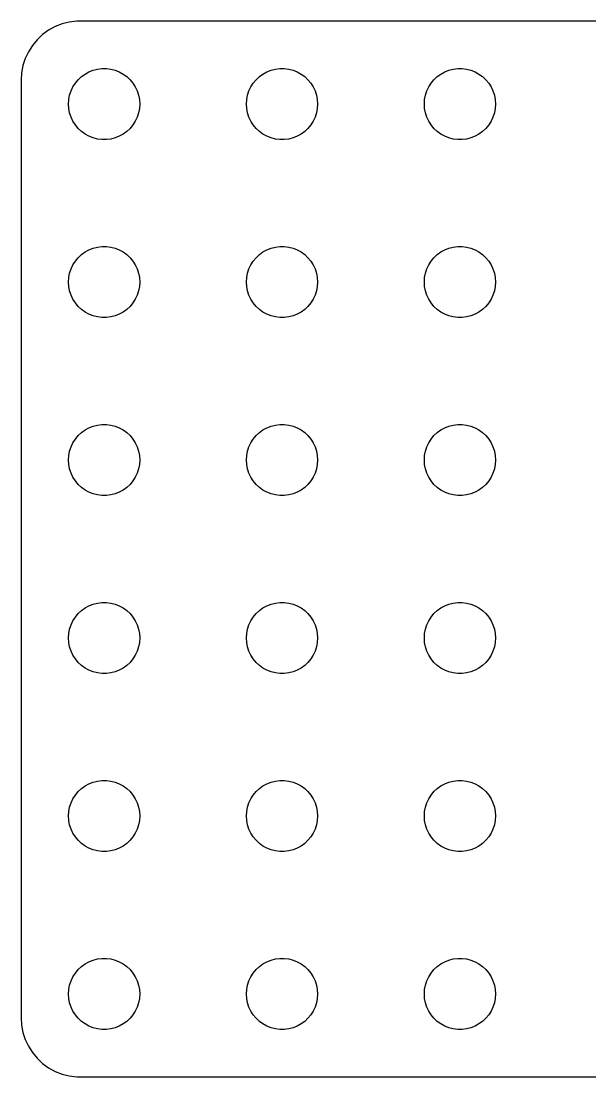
# Model space of a CAD drawing. Header units: metres. Extents: x -26 to 26, y -22.2 to 22.2.
# Drawn here: x -26 to -2.02, y -22.25 to 22.25 of the extents above; entities that cross this region are included whole.
import ezdxf

# ---------------------------------------------------------------- set-up
doc = ezdxf.new("R2010")
doc.units = ezdxf.units.M

msp = doc.modelspace()

# ---------------------------------------------------------------- linework, layer by layer
for p, q in [((-23.657, 22.2451), (-23.9684, 22.2057)), ((23.657, 22.2451), (-23.657, 22.2451)), ((-24.8396, 21.8608), (-25.0936, 21.6763)), ((-24.5644, 22.0121), (-24.8396, 21.8608)), ((-24.2725, 22.1276), (-24.5644, 22.0121)), ((-23.9684, 22.2057), (-24.2725, 22.1276)), ((-25.3224, 21.4614), (-25.5225, 21.2195)), ((-25.0936, 21.6763), (-25.3224, 21.4614)), ((-25.6908, 20.9544), (-25.8244, 20.6703)), ((-25.5225, 21.2195), (-25.6908, 20.9544)), ((-25.8244, 20.6703), (-25.9214, 20.3717)), ((-25.9803, 20.0633), (-26, 19.75)), ((-25.9214, 20.3717), (-25.9803, 20.0633)), ((-23.3037, 20.0165), (-23.1387, 20.1072)), ((-23.1387, 20.1072), (-22.9635, 20.1766)), ((-22.9635, 20.1766), (-22.7811, 20.2234)), ((-22.7811, 20.2234), (-22.5942, 20.247)), ((-22.5942, 20.247), (-22.4058, 20.247)), ((-22.4058, 20.247), (-22.2189, 20.2234)), ((-22.2189, 20.2234), (-22.0365, 20.1766)), ((-22.0365, 20.1766), (-21.8613, 20.1072)), ((-21.8613, 20.1072), (-21.6963, 20.0165)), ((-15.8037, 20.0165), (-15.6387, 20.1072)), ((-15.6387, 20.1072), (-15.4635, 20.1766)), ((-15.4635, 20.1766), (-15.2811, 20.2234)), ((-15.2811, 20.2234), (-15.0942, 20.247)), ((-15.0942, 20.247), (-14.9058, 20.247)), ((-14.9058, 20.247), (-14.7189, 20.2234)), ((-14.7189, 20.2234), (-14.5365, 20.1766)), ((-14.5365, 20.1766), (-14.3613, 20.1072)), ((-14.3613, 20.1072), (-14.1963, 20.0165)), ((-8.30373, 20.0165), (-8.13866, 20.1072)), ((-8.13866, 20.1072), (-7.96352, 20.1766)), ((-7.96352, 20.1766), (-7.78107, 20.2234)), ((-7.78107, 20.2234), (-7.59418, 20.247)), ((-7.59418, 20.247), (-7.40581, 20.247)), ((-7.40581, 20.247), (-7.21892, 20.2234)), ((-7.21892, 20.2234), (-7.03647, 20.1766)), ((-7.03647, 20.1766), (-6.86133, 20.1072)), ((-6.86133, 20.1072), (-6.69626, 20.0165)), ((-26, 19.75), (-26, -19.75)), ((-23.8145, 19.4726), (-23.7135, 19.6317)), ((-23.7135, 19.6317), (-23.5934, 19.7768)), ((-23.5934, 19.7768), (-23.4561, 19.9058)), ((-23.4561, 19.9058), (-23.3037, 20.0165)), ((-21.6963, 20.0165), (-21.5439, 19.9058)), ((-21.5439, 19.9058), (-21.4065, 19.7768)), ((-21.4065, 19.7768), (-21.2865, 19.6317)), ((-21.2865, 19.6317), (-21.1855, 19.4726)), ((-16.3145, 19.4726), (-16.2135, 19.6317)), ((-16.2135, 19.6317), (-16.0934, 19.7768)), ((-16.0934, 19.7768), (-15.9561, 19.9058)), ((-15.9561, 19.9058), (-15.8037, 20.0165)), ((-14.1963, 20.0165), (-14.0439, 19.9058)), ((-14.0439, 19.9058), (-13.9065, 19.7768)), ((-13.9065, 19.7768), (-13.7865, 19.6317)), ((-13.7865, 19.6317), (-13.6855, 19.4726)), ((-8.81445, 19.4726), (-8.71352, 19.6317)), ((-8.71352, 19.6317), (-8.59344, 19.7768)), ((-8.59344, 19.7768), (-8.45613, 19.9058)), ((-8.45613, 19.9058), (-8.30373, 20.0165)), ((-6.69626, 20.0165), (-6.54385, 19.9058)), ((-6.54385, 19.9058), (-6.40654, 19.7768)), ((-6.40654, 19.7768), (-6.28647, 19.6317)), ((-6.28647, 19.6317), (-6.18553, 19.4726)), ((-23.9529, 19.123), (-23.8947, 19.3022)), ((-23.8947, 19.3022), (-23.8145, 19.4726)), ((-21.1855, 19.4726), (-21.1053, 19.3022)), ((-21.1053, 19.3022), (-21.0471, 19.123)), ((-16.4529, 19.123), (-16.3947, 19.3022)), ((-16.3947, 19.3022), (-16.3145, 19.4726)), ((-13.6855, 19.4726), (-13.6053, 19.3022)), ((-13.6053, 19.3022), (-13.5471, 19.123)), ((-8.95287, 19.123), (-8.89465, 19.3022)), ((-8.89465, 19.3022), (-8.81445, 19.4726)), ((-6.18553, 19.4726), (-6.10533, 19.3022)), ((-6.10533, 19.3022), (-6.04712, 19.123)), ((-24, 18.75), (-23.9882, 18.938)), ((-23.9882, 18.562), (-24, 18.75)), ((-23.9882, 18.938), (-23.9529, 19.123)), ((-21.0471, 19.123), (-21.0118, 18.938)), ((-21.0118, 18.938), (-21, 18.75)), ((-21, 18.75), (-21.0118, 18.562)), ((-16.5, 18.75), (-16.4882, 18.938)), ((-16.4882, 18.562), (-16.5, 18.75)), ((-16.4882, 18.938), (-16.4529, 19.123)), ((-13.5471, 19.123), (-13.5118, 18.938)), ((-13.5118, 18.938), (-13.5, 18.75)), ((-13.5, 18.75), (-13.5118, 18.562)), ((-9, 18.75), (-8.98816, 18.938)), ((-8.98816, 18.562), (-9, 18.75)), ((-8.98816, 18.938), (-8.95287, 19.123)), ((-6.04712, 19.123), (-6.01183, 18.938)), ((-6.01183, 18.938), (-6, 18.75)), ((-6, 18.75), (-6.01183, 18.562)), ((-23.9529, 18.377), (-23.9882, 18.562)), ((-23.8947, 18.1978), (-23.9529, 18.377)), ((-21.0471, 18.377), (-21.1053, 18.1978)), ((-21.0118, 18.562), (-21.0471, 18.377)), ((-16.4529, 18.377), (-16.4882, 18.562)), ((-16.3947, 18.1978), (-16.4529, 18.377)), ((-13.5471, 18.377), (-13.6053, 18.1978)), ((-13.5118, 18.562), (-13.5471, 18.377)), ((-8.95287, 18.377), (-8.98816, 18.562)), ((-8.89465, 18.1978), (-8.95287, 18.377)), ((-6.04712, 18.377), (-6.10533, 18.1978)), ((-6.01183, 18.562), (-6.04712, 18.377)), ((-23.8145, 18.0274), (-23.8947, 18.1978)), ((-23.7135, 17.8683), (-23.8145, 18.0274)), ((-23.5934, 17.7232), (-23.7135, 17.8683)), ((-21.2865, 17.8683), (-21.4065, 17.7232)), ((-21.1855, 18.0274), (-21.2865, 17.8683)), ((-21.1053, 18.1978), (-21.1855, 18.0274)), ((-16.3145, 18.0274), (-16.3947, 18.1978)), ((-16.2135, 17.8683), (-16.3145, 18.0274)), ((-16.0934, 17.7232), (-16.2135, 17.8683)), ((-13.7865, 17.8683), (-13.9065, 17.7232)), ((-13.6855, 18.0274), (-13.7865, 17.8683)), ((-13.6053, 18.1978), (-13.6855, 18.0274)), ((-8.81445, 18.0274), (-8.89465, 18.1978)), ((-8.71352, 17.8683), (-8.81445, 18.0274)), ((-8.59344, 17.7232), (-8.71352, 17.8683)), ((-6.28647, 17.8683), (-6.40654, 17.7232)), ((-6.18553, 18.0274), (-6.28647, 17.8683)), ((-6.10533, 18.1978), (-6.18553, 18.0274)), ((-23.4561, 17.5942), (-23.5934, 17.7232)), ((-23.3037, 17.4835), (-23.4561, 17.5942)), ((-23.1387, 17.3927), (-23.3037, 17.4835)), ((-22.9635, 17.3234), (-23.1387, 17.3927)), ((-21.8613, 17.3927), (-22.0365, 17.3234)), ((-21.6963, 17.4835), (-21.8613, 17.3927)), ((-21.5439, 17.5942), (-21.6963, 17.4835)), ((-21.4065, 17.7232), (-21.5439, 17.5942)), ((-15.9561, 17.5942), (-16.0934, 17.7232)), ((-15.8037, 17.4835), (-15.9561, 17.5942)), ((-15.6387, 17.3927), (-15.8037, 17.4835)), ((-15.4635, 17.3234), (-15.6387, 17.3927)), ((-14.3613, 17.3927), (-14.5365, 17.3234)), ((-14.1963, 17.4835), (-14.3613, 17.3927)), ((-14.0439, 17.5942), (-14.1963, 17.4835)), ((-13.9065, 17.7232), (-14.0439, 17.5942)), ((-8.45613, 17.5942), (-8.59344, 17.7232)), ((-8.30373, 17.4835), (-8.45613, 17.5942)), ((-8.13866, 17.3927), (-8.30373, 17.4835)), ((-7.96352, 17.3234), (-8.13866, 17.3927)), ((-6.86133, 17.3927), (-7.03647, 17.3234)), ((-6.69626, 17.4835), (-6.86133, 17.3927)), ((-6.54385, 17.5942), (-6.69626, 17.4835)), ((-6.40654, 17.7232), (-6.54385, 17.5942)), ((-22.7811, 17.2766), (-22.9635, 17.3234)), ((-22.5942, 17.253), (-22.7811, 17.2766)), ((-22.4058, 17.253), (-22.5942, 17.253)), ((-22.2189, 17.2766), (-22.4058, 17.253)), ((-22.0365, 17.3234), (-22.2189, 17.2766)), ((-15.2811, 17.2766), (-15.4635, 17.3234)), ((-15.0942, 17.253), (-15.2811, 17.2766)), ((-14.9058, 17.253), (-15.0942, 17.253)), ((-14.7189, 17.2766), (-14.9058, 17.253)), ((-14.5365, 17.3234), (-14.7189, 17.2766)), ((-7.78107, 17.2766), (-7.96352, 17.3234)), ((-7.59418, 17.253), (-7.78107, 17.2766)), ((-7.40581, 17.253), (-7.59418, 17.253)), ((-7.21892, 17.2766), (-7.40581, 17.253)), ((-7.03647, 17.3234), (-7.21892, 17.2766)), ((-23.4561, 12.4058), (-23.3037, 12.5165)), ((-23.3037, 12.5165), (-23.1387, 12.6072)), ((-23.1387, 12.6072), (-22.9635, 12.6766)), ((-22.9635, 12.6766), (-22.7811, 12.7234)), ((-22.7811, 12.7234), (-22.5942, 12.747)), ((-22.5942, 12.747), (-22.4058, 12.747)), ((-22.4058, 12.747), (-22.2189, 12.7234)), ((-22.2189, 12.7234), (-22.0365, 12.6766)), ((-22.0365, 12.6766), (-21.8613, 12.6072)), ((-21.8613, 12.6072), (-21.6963, 12.5165)), ((-21.6963, 12.5165), (-21.5439, 12.4058)), ((-15.9561, 12.4058), (-15.8037, 12.5165)), ((-15.8037, 12.5165), (-15.6387, 12.6072)), ((-15.6387, 12.6072), (-15.4635, 12.6766)), ((-15.4635, 12.6766), (-15.2811, 12.7234)), ((-15.2811, 12.7234), (-15.0942, 12.747)), ((-15.0942, 12.747), (-14.9058, 12.747)), ((-14.9058, 12.747), (-14.7189, 12.7234)), ((-14.7189, 12.7234), (-14.5365, 12.6766)), ((-14.5365, 12.6766), (-14.3613, 12.6072)), ((-14.3613, 12.6072), (-14.1963, 12.5165)), ((-14.1963, 12.5165), (-14.0439, 12.4058)), ((-8.45613, 12.4058), (-8.30373, 12.5165)), ((-8.30373, 12.5165), (-8.13866, 12.6072)), ((-8.13866, 12.6072), (-7.96352, 12.6766)), ((-7.96352, 12.6766), (-7.78107, 12.7234)), ((-7.78107, 12.7234), (-7.59418, 12.747)), ((-7.59418, 12.747), (-7.40581, 12.747)), ((-7.40581, 12.747), (-7.21892, 12.7234)), ((-7.21892, 12.7234), (-7.03647, 12.6766)), ((-7.03647, 12.6766), (-6.86133, 12.6072)), ((-6.86133, 12.6072), (-6.69626, 12.5165)), ((-6.69626, 12.5165), (-6.54385, 12.4058)), ((-23.8145, 11.9726), (-23.7135, 12.1317)), ((-23.7135, 12.1317), (-23.5934, 12.2768)), ((-23.5934, 12.2768), (-23.4561, 12.4058)), ((-21.5439, 12.4058), (-21.4065, 12.2768)), ((-21.4065, 12.2768), (-21.2865, 12.1317)), ((-21.2865, 12.1317), (-21.1855, 11.9726)), ((-16.3145, 11.9726), (-16.2135, 12.1317)), ((-16.2135, 12.1317), (-16.0934, 12.2768)), ((-16.0934, 12.2768), (-15.9561, 12.4058)), ((-14.0439, 12.4058), (-13.9065, 12.2768)), ((-13.9065, 12.2768), (-13.7865, 12.1317)), ((-13.7865, 12.1317), (-13.6855, 11.9726)), ((-8.81445, 11.9726), (-8.71352, 12.1317)), ((-8.71352, 12.1317), (-8.59344, 12.2768)), ((-8.59344, 12.2768), (-8.45613, 12.4058)), ((-6.54385, 12.4058), (-6.40654, 12.2768)), ((-6.40654, 12.2768), (-6.28647, 12.1317)), ((-6.28647, 12.1317), (-6.18553, 11.9726)), ((-23.9882, 11.438), (-23.9529, 11.623)), ((-23.9529, 11.623), (-23.8947, 11.8022)), ((-23.8947, 11.8022), (-23.8145, 11.9726)), ((-21.1855, 11.9726), (-21.1053, 11.8022)), ((-21.1053, 11.8022), (-21.0471, 11.623)), ((-21.0471, 11.623), (-21.0118, 11.438)), ((-16.4882, 11.438), (-16.4529, 11.623)), ((-16.4529, 11.623), (-16.3947, 11.8022)), ((-16.3947, 11.8022), (-16.3145, 11.9726)), ((-13.6855, 11.9726), (-13.6053, 11.8022)), ((-13.6053, 11.8022), (-13.5471, 11.623)), ((-13.5471, 11.623), (-13.5118, 11.438)), ((-8.98816, 11.438), (-8.95287, 11.623)), ((-8.95287, 11.623), (-8.89465, 11.8022)), ((-8.89465, 11.8022), (-8.81445, 11.9726)), ((-6.18553, 11.9726), (-6.10533, 11.8022)), ((-6.10533, 11.8022), (-6.04712, 11.623)), ((-6.04712, 11.623), (-6.01183, 11.438)), ((-24, 11.25), (-23.9882, 11.438)), ((-23.9882, 11.062), (-24, 11.25)), ((-21.0118, 11.438), (-21, 11.25)), ((-21, 11.25), (-21.0118, 11.062)), ((-16.5, 11.25), (-16.4882, 11.438)), ((-16.4882, 11.062), (-16.5, 11.25)), ((-13.5118, 11.438), (-13.5, 11.25)), ((-13.5, 11.25), (-13.5118, 11.062)), ((-9, 11.25), (-8.98816, 11.438)), ((-8.98816, 11.062), (-9, 11.25)), ((-6.01183, 11.438), (-6, 11.25)), ((-6, 11.25), (-6.01183, 11.062)), ((-23.9529, 10.877), (-23.9882, 11.062)), ((-23.8947, 10.6978), (-23.9529, 10.877)), ((-23.8145, 10.5274), (-23.8947, 10.6978)), ((-21.1053, 10.6978), (-21.1855, 10.5274)), ((-21.0471, 10.877), (-21.1053, 10.6978)), ((-21.0118, 11.062), (-21.0471, 10.877)), ((-16.4529, 10.877), (-16.4882, 11.062)), ((-16.3947, 10.6978), (-16.4529, 10.877)), ((-16.3145, 10.5274), (-16.3947, 10.6978)), ((-13.6053, 10.6978), (-13.6855, 10.5274)), ((-13.5471, 10.877), (-13.6053, 10.6978)), ((-13.5118, 11.062), (-13.5471, 10.877)), ((-8.95287, 10.877), (-8.98816, 11.062)), ((-8.89465, 10.6978), (-8.95287, 10.877)), ((-8.81445, 10.5274), (-8.89465, 10.6978)), ((-6.10533, 10.6978), (-6.18553, 10.5274)), ((-6.04712, 10.877), (-6.10533, 10.6978)), ((-6.01183, 11.062), (-6.04712, 10.877)), ((-23.7135, 10.3683), (-23.8145, 10.5274)), ((-23.5934, 10.2232), (-23.7135, 10.3683)), ((-21.2865, 10.3683), (-21.4065, 10.2232)), ((-21.1855, 10.5274), (-21.2865, 10.3683)), ((-16.2135, 10.3683), (-16.3145, 10.5274)), ((-16.0934, 10.2232), (-16.2135, 10.3683)), ((-13.7865, 10.3683), (-13.9065, 10.2232)), ((-13.6855, 10.5274), (-13.7865, 10.3683)), ((-8.71352, 10.3683), (-8.81445, 10.5274)), ((-8.59344, 10.2232), (-8.71352, 10.3683)), ((-6.28647, 10.3683), (-6.40654, 10.2232)), ((-6.18553, 10.5274), (-6.28647, 10.3683)), ((-23.4561, 10.0942), (-23.5934, 10.2232)), ((-23.3037, 9.98351), (-23.4561, 10.0942)), ((-23.1387, 9.89275), (-23.3037, 9.98351)), ((-22.9635, 9.82341), (-23.1387, 9.89275)), ((-22.7811, 9.77657), (-22.9635, 9.82341)), ((-22.0365, 9.82341), (-22.2189, 9.77657)), ((-21.8613, 9.89275), (-22.0365, 9.82341)), ((-21.6963, 9.98351), (-21.8613, 9.89275)), ((-21.5439, 10.0942), (-21.6963, 9.98351)), ((-21.4065, 10.2232), (-21.5439, 10.0942)), ((-15.9561, 10.0942), (-16.0934, 10.2232)), ((-15.8037, 9.98351), (-15.9561, 10.0942)), ((-15.6387, 9.89275), (-15.8037, 9.98351)), ((-15.4635, 9.82341), (-15.6387, 9.89275)), ((-15.2811, 9.77657), (-15.4635, 9.82341)), ((-14.5365, 9.82341), (-14.7189, 9.77657)), ((-14.3613, 9.89275), (-14.5365, 9.82341)), ((-14.1963, 9.98351), (-14.3613, 9.89275)), ((-14.0439, 10.0942), (-14.1963, 9.98351)), ((-13.9065, 10.2232), (-14.0439, 10.0942)), ((-8.45613, 10.0942), (-8.59344, 10.2232)), ((-8.30373, 9.98351), (-8.45613, 10.0942)), ((-8.13866, 9.89275), (-8.30373, 9.98351)), ((-7.96352, 9.82341), (-8.13866, 9.89275)), ((-7.78107, 9.77657), (-7.96352, 9.82341)), ((-7.03647, 9.82341), (-7.21892, 9.77657)), ((-6.86133, 9.89275), (-7.03647, 9.82341)), ((-6.69626, 9.98351), (-6.86133, 9.89275)), ((-6.54385, 10.0942), (-6.69626, 9.98351)), ((-6.40654, 10.2232), (-6.54385, 10.0942)), ((-22.5942, 9.75294), (-22.7811, 9.77657)), ((-22.4058, 9.75294), (-22.5942, 9.75294)), ((-22.2189, 9.77657), (-22.4058, 9.75294)), ((-15.0942, 9.75294), (-15.2811, 9.77657)), ((-14.9058, 9.75294), (-15.0942, 9.75294)), ((-14.7189, 9.77657), (-14.9058, 9.75294)), ((-7.59418, 9.75294), (-7.78107, 9.77657)), ((-7.40581, 9.75294), (-7.59418, 9.75294)), ((-7.21892, 9.77657), (-7.40581, 9.75294)), ((-23.5934, 4.77681), (-23.4561, 4.90576)), ((-23.4561, 4.90576), (-23.3037, 5.01648)), ((-23.3037, 5.01648), (-23.1387, 5.10724)), ((-23.1387, 5.10724), (-22.9635, 5.17657)), ((-22.9635, 5.17657), (-22.7811, 5.22342)), ((-22.7811, 5.22342), (-22.5942, 5.24704)), ((-22.5942, 5.24704), (-22.4058, 5.24704)), ((-22.4058, 5.24704), (-22.2189, 5.22342)), ((-22.2189, 5.22342), (-22.0365, 5.17657)), ((-22.0365, 5.17657), (-21.8613, 5.10724)), ((-21.8613, 5.10724), (-21.6963, 5.01648)), ((-21.6963, 5.01648), (-21.5439, 4.90576)), ((-21.5439, 4.90576), (-21.4065, 4.77681)), ((-16.0934, 4.77681), (-15.9561, 4.90576)), ((-15.9561, 4.90576), (-15.8037, 5.01648)), ((-15.8037, 5.01648), (-15.6387, 5.10724)), ((-15.6387, 5.10724), (-15.4635, 5.17657)), ((-15.4635, 5.17657), (-15.2811, 5.22342)), ((-15.2811, 5.22342), (-15.0942, 5.24704)), ((-15.0942, 5.24704), (-14.9058, 5.24704)), ((-14.9058, 5.24704), (-14.7189, 5.22342)), ((-14.7189, 5.22342), (-14.5365, 5.17657)), ((-14.5365, 5.17657), (-14.3613, 5.10724)), ((-14.3613, 5.10724), (-14.1963, 5.01648)), ((-14.1963, 5.01648), (-14.0439, 4.90576)), ((-14.0439, 4.90576), (-13.9065, 4.77681)), ((-8.59344, 4.77681), (-8.45613, 4.90576)), ((-8.45613, 4.90576), (-8.30373, 5.01648)), ((-8.30373, 5.01648), (-8.13866, 5.10724)), ((-8.13866, 5.10724), (-7.96352, 5.17657)), ((-7.96352, 5.17657), (-7.78107, 5.22342)), ((-7.78107, 5.22342), (-7.59418, 5.24704)), ((-7.59418, 5.24704), (-7.40581, 5.24704)), ((-7.40581, 5.24704), (-7.21892, 5.22342)), ((-7.21892, 5.22342), (-7.03647, 5.17657)), ((-7.03647, 5.17657), (-6.86133, 5.10724)), ((-6.86133, 5.10724), (-6.69626, 5.01648)), ((-6.69626, 5.01648), (-6.54385, 4.90576)), ((-6.54385, 4.90576), (-6.40654, 4.77681)), ((-23.8947, 4.30219), (-23.8145, 4.47263)), ((-23.8145, 4.47263), (-23.7135, 4.63167)), ((-23.7135, 4.63167), (-23.5934, 4.77681)), ((-21.4065, 4.77681), (-21.2865, 4.63167)), ((-21.2865, 4.63167), (-21.1855, 4.47263)), ((-21.1855, 4.47263), (-21.1053, 4.30219)), ((-16.3947, 4.30219), (-16.3145, 4.47263)), ((-16.3145, 4.47263), (-16.2135, 4.63167)), ((-16.2135, 4.63167), (-16.0934, 4.77681)), ((-13.9065, 4.77681), (-13.7865, 4.63167)), ((-13.7865, 4.63167), (-13.6855, 4.47263)), ((-13.6855, 4.47263), (-13.6053, 4.30219)), ((-8.89465, 4.30219), (-8.81445, 4.47263)), ((-8.81445, 4.47263), (-8.71352, 4.63167)), ((-8.71352, 4.63167), (-8.59344, 4.77681)), ((-6.40654, 4.77681), (-6.28647, 4.63167)), ((-6.28647, 4.63167), (-6.18553, 4.47263)), ((-6.18553, 4.47263), (-6.10533, 4.30219)), ((-23.9882, 3.93799), (-23.9529, 4.12303)), ((-23.9529, 4.12303), (-23.8947, 4.30219)), ((-21.1053, 4.30219), (-21.0471, 4.12303)), ((-21.0471, 4.12303), (-21.0118, 3.93799)), ((-16.4882, 3.93799), (-16.4529, 4.12303)), ((-16.4529, 4.12303), (-16.3947, 4.30219)), ((-13.6053, 4.30219), (-13.5471, 4.12303)), ((-13.5471, 4.12303), (-13.5118, 3.93799)), ((-8.98816, 3.93799), (-8.95287, 4.12303)), ((-8.95287, 4.12303), (-8.89465, 4.30219)), ((-6.10533, 4.30219), (-6.04712, 4.12303)), ((-6.04712, 4.12303), (-6.01183, 3.93799)), ((-24, 3.75), (-23.9882, 3.93799)), ((-23.9882, 3.562), (-24, 3.75)), ((-23.9529, 3.37695), (-23.9882, 3.562)), ((-21.0118, 3.562), (-21.0471, 3.37695)), ((-21.0118, 3.93799), (-21, 3.75)), ((-21, 3.75), (-21.0118, 3.562)), ((-16.5, 3.75), (-16.4882, 3.93799)), ((-16.4882, 3.562), (-16.5, 3.75)), ((-16.4529, 3.37695), (-16.4882, 3.562)), ((-13.5118, 3.562), (-13.5471, 3.37695)), ((-13.5118, 3.93799), (-13.5, 3.75)), ((-13.5, 3.75), (-13.5118, 3.562)), ((-9, 3.75), (-8.98816, 3.93799)), ((-8.98816, 3.562), (-9, 3.75)), ((-8.95287, 3.37695), (-8.98816, 3.562)), ((-6.01183, 3.562), (-6.04712, 3.37695)), ((-6.01183, 3.93799), (-6, 3.75)), ((-6, 3.75), (-6.01183, 3.562)), ((-23.8947, 3.1978), (-23.9529, 3.37695)), ((-23.8145, 3.02736), (-23.8947, 3.1978)), ((-21.1053, 3.1978), (-21.1855, 3.02736)), ((-21.0471, 3.37695), (-21.1053, 3.1978)), ((-16.3947, 3.1978), (-16.4529, 3.37695)), ((-16.3145, 3.02736), (-16.3947, 3.1978)), ((-13.6053, 3.1978), (-13.6855, 3.02736)), ((-13.5471, 3.37695), (-13.6053, 3.1978)), ((-8.89465, 3.1978), (-8.95287, 3.37695)), ((-8.81445, 3.02736), (-8.89465, 3.1978)), ((-6.10533, 3.1978), (-6.18553, 3.02736)), ((-6.04712, 3.37695), (-6.10533, 3.1978)), ((-23.7135, 2.86832), (-23.8145, 3.02736)), ((-23.5934, 2.72318), (-23.7135, 2.86832)), ((-23.4561, 2.59422), (-23.5934, 2.72318)), ((-21.4065, 2.72318), (-21.5439, 2.59422)), ((-21.2865, 2.86832), (-21.4065, 2.72318)), ((-21.1855, 3.02736), (-21.2865, 2.86832)), ((-16.2135, 2.86832), (-16.3145, 3.02736)), ((-16.0934, 2.72318), (-16.2135, 2.86832)), ((-15.9561, 2.59422), (-16.0934, 2.72318)), ((-13.9065, 2.72318), (-14.0439, 2.59422)), ((-13.7865, 2.86832), (-13.9065, 2.72318)), ((-13.6855, 3.02736), (-13.7865, 2.86832)), ((-8.71352, 2.86832), (-8.81445, 3.02736)), ((-8.59344, 2.72318), (-8.71352, 2.86832)), ((-8.45613, 2.59422), (-8.59344, 2.72318)), ((-6.40654, 2.72318), (-6.54385, 2.59422)), ((-6.28647, 2.86832), (-6.40654, 2.72318)), ((-6.18553, 3.02736), (-6.28647, 2.86832)), ((-23.3037, 2.48351), (-23.4561, 2.59422)), ((-23.1387, 2.39275), (-23.3037, 2.48351)), ((-22.9635, 2.32341), (-23.1387, 2.39275)), ((-22.7811, 2.27657), (-22.9635, 2.32341)), ((-22.5942, 2.25294), (-22.7811, 2.27657)), ((-22.4058, 2.25294), (-22.5942, 2.25294)), ((-22.2189, 2.27657), (-22.4058, 2.25294)), ((-22.0365, 2.32341), (-22.2189, 2.27657)), ((-21.8613, 2.39275), (-22.0365, 2.32341)), ((-21.6963, 2.48351), (-21.8613, 2.39275)), ((-21.5439, 2.59422), (-21.6963, 2.48351)), ((-15.8037, 2.48351), (-15.9561, 2.59422)), ((-15.6387, 2.39275), (-15.8037, 2.48351)), ((-15.4635, 2.32341), (-15.6387, 2.39275)), ((-15.2811, 2.27657), (-15.4635, 2.32341)), ((-15.0942, 2.25294), (-15.2811, 2.27657)), ((-14.9058, 2.25294), (-15.0942, 2.25294)), ((-14.7189, 2.27657), (-14.9058, 2.25294)), ((-14.5365, 2.32341), (-14.7189, 2.27657)), ((-14.3613, 2.39275), (-14.5365, 2.32341)), ((-14.1963, 2.48351), (-14.3613, 2.39275)), ((-14.0439, 2.59422), (-14.1963, 2.48351)), ((-8.30373, 2.48351), (-8.45613, 2.59422)), ((-8.13866, 2.39275), (-8.30373, 2.48351)), ((-7.96352, 2.32341), (-8.13866, 2.39275)), ((-7.78107, 2.27657), (-7.96352, 2.32341)), ((-7.59418, 2.25294), (-7.78107, 2.27657)), ((-7.40581, 2.25294), (-7.59418, 2.25294)), ((-7.21892, 2.27657), (-7.40581, 2.25294)), ((-7.03647, 2.32341), (-7.21892, 2.27657)), ((-6.86133, 2.39275), (-7.03647, 2.32341)), ((-6.69626, 2.48351), (-6.86133, 2.39275)), ((-6.54385, 2.59422), (-6.69626, 2.48351)), ((-23.5934, -2.72318), (-23.4561, -2.59422)), ((-23.4561, -2.59422), (-23.3037, -2.48351)), ((-23.3037, -2.48351), (-23.1387, -2.39275)), ((-23.1387, -2.39275), (-22.9635, -2.32341)), ((-22.9635, -2.32341), (-22.7811, -2.27657)), ((-22.7811, -2.27657), (-22.5942, -2.25294)), ((-22.5942, -2.25294), (-22.4058, -2.25294)), ((-22.4058, -2.25294), (-22.2189, -2.27657)), ((-22.2189, -2.27657), (-22.0365, -2.32341)), ((-22.0365, -2.32341), (-21.8613, -2.39275)), ((-21.8613, -2.39275), (-21.6963, -2.48351)), ((-21.6963, -2.48351), (-21.5439, -2.59422)), ((-21.5439, -2.59422), (-21.4065, -2.72318)), ((-16.0934, -2.72318), (-15.9561, -2.59422)), ((-15.9561, -2.59422), (-15.8037, -2.48351)), ((-15.8037, -2.48351), (-15.6387, -2.39275)), ((-15.6387, -2.39275), (-15.4635, -2.32341)), ((-15.4635, -2.32341), (-15.2811, -2.27657)), ((-15.2811, -2.27657), (-15.0942, -2.25294)), ((-15.0942, -2.25294), (-14.9058, -2.25294)), ((-14.9058, -2.25294), (-14.7189, -2.27657)), ((-14.7189, -2.27657), (-14.5365, -2.32341)), ((-14.5365, -2.32341), (-14.3613, -2.39275)), ((-14.3613, -2.39275), (-14.1963, -2.48351)), ((-14.1963, -2.48351), (-14.0439, -2.59422)), ((-14.0439, -2.59422), (-13.9065, -2.72318)), ((-8.59344, -2.72318), (-8.45613, -2.59422)), ((-8.45613, -2.59422), (-8.30373, -2.48351)), ((-8.30373, -2.48351), (-8.13866, -2.39275)), ((-8.13866, -2.39275), (-7.96352, -2.32341)), ((-7.96352, -2.32341), (-7.78107, -2.27657)), ((-7.78107, -2.27657), (-7.59418, -2.25294)), ((-7.59418, -2.25294), (-7.40581, -2.25294)), ((-7.40581, -2.25294), (-7.21892, -2.27657)), ((-7.21892, -2.27657), (-7.03647, -2.32341)), ((-7.03647, -2.32341), (-6.86133, -2.39275)), ((-6.86133, -2.39275), (-6.69626, -2.48351)), ((-6.69626, -2.48351), (-6.54385, -2.59422)), ((-6.54385, -2.59422), (-6.40654, -2.72318)), ((-23.8947, -3.1978), (-23.8145, -3.02736)), ((-23.8145, -3.02736), (-23.7135, -2.86832)), ((-23.7135, -2.86832), (-23.5934, -2.72318)), ((-21.4065, -2.72318), (-21.2865, -2.86832)), ((-21.2865, -2.86832), (-21.1855, -3.02736)), ((-21.1855, -3.02736), (-21.1053, -3.1978)), ((-16.3947, -3.1978), (-16.3145, -3.02736)), ((-16.3145, -3.02736), (-16.2135, -2.86832)), ((-16.2135, -2.86832), (-16.0934, -2.72318)), ((-13.9065, -2.72318), (-13.7865, -2.86832)), ((-13.7865, -2.86832), (-13.6855, -3.02736)), ((-13.6855, -3.02736), (-13.6053, -3.1978)), ((-8.89465, -3.1978), (-8.81445, -3.02736)), ((-8.81445, -3.02736), (-8.71352, -2.86832)), ((-8.71352, -2.86832), (-8.59344, -2.72318)), ((-6.40654, -2.72318), (-6.28647, -2.86832)), ((-6.28647, -2.86832), (-6.18553, -3.02736)), ((-6.18553, -3.02736), (-6.10533, -3.1978)), ((-23.9882, -3.562), (-23.9529, -3.37695)), ((-23.9529, -3.37695), (-23.8947, -3.1978)), ((-21.1053, -3.1978), (-21.0471, -3.37695)), ((-21.0471, -3.37695), (-21.0118, -3.562)), ((-16.4882, -3.562), (-16.4529, -3.37695)), ((-16.4529, -3.37695), (-16.3947, -3.1978)), ((-13.6053, -3.1978), (-13.5471, -3.37695)), ((-13.5471, -3.37695), (-13.5118, -3.562)), ((-8.98816, -3.562), (-8.95287, -3.37695)), ((-8.95287, -3.37695), (-8.89465, -3.1978)), ((-6.10533, -3.1978), (-6.04712, -3.37695)), ((-6.04712, -3.37695), (-6.01183, -3.562)), ((-24, -3.75), (-23.9882, -3.562)), ((-23.9882, -3.93799), (-24, -3.75)), ((-23.9529, -4.12303), (-23.9882, -3.93799)), ((-21.0118, -3.93799), (-21.0471, -4.12303)), ((-21.0118, -3.562), (-21, -3.75)), ((-21, -3.75), (-21.0118, -3.93799)), ((-16.5, -3.75), (-16.4882, -3.562)), ((-16.4882, -3.93799), (-16.5, -3.75)), ((-16.4529, -4.12303), (-16.4882, -3.93799)), ((-13.5118, -3.93799), (-13.5471, -4.12303)), ((-13.5118, -3.562), (-13.5, -3.75)), ((-13.5, -3.75), (-13.5118, -3.93799)), ((-9, -3.75), (-8.98816, -3.562)), ((-8.98816, -3.93799), (-9, -3.75)), ((-8.95287, -4.12303), (-8.98816, -3.93799)), ((-6.01183, -3.93799), (-6.04712, -4.12303)), ((-6.01183, -3.562), (-6, -3.75)), ((-6, -3.75), (-6.01183, -3.93799)), ((-23.8947, -4.30219), (-23.9529, -4.12303)), ((-23.8145, -4.47263), (-23.8947, -4.30219)), ((-21.1053, -4.30219), (-21.1855, -4.47263)), ((-21.0471, -4.12303), (-21.1053, -4.30219)), ((-16.3947, -4.30219), (-16.4529, -4.12303)), ((-16.3145, -4.47263), (-16.3947, -4.30219)), ((-13.6053, -4.30219), (-13.6855, -4.47263)), ((-13.5471, -4.12303), (-13.6053, -4.30219)), ((-8.89465, -4.30219), (-8.95287, -4.12303)), ((-8.81445, -4.47263), (-8.89465, -4.30219)), ((-6.10533, -4.30219), (-6.18553, -4.47263)), ((-6.04712, -4.12303), (-6.10533, -4.30219)), ((-23.7135, -4.63167), (-23.8145, -4.47263)), ((-23.5934, -4.77681), (-23.7135, -4.63167)), ((-23.4561, -4.90576), (-23.5934, -4.77681)), ((-21.4065, -4.77681), (-21.5439, -4.90576)), ((-21.2865, -4.63167), (-21.4065, -4.77681)), ((-21.1855, -4.47263), (-21.2865, -4.63167)), ((-16.2135, -4.63167), (-16.3145, -4.47263)), ((-16.0934, -4.77681), (-16.2135, -4.63167)), ((-15.9561, -4.90576), (-16.0934, -4.77681)), ((-13.9065, -4.77681), (-14.0439, -4.90576)), ((-13.7865, -4.63167), (-13.9065, -4.77681)), ((-13.6855, -4.47263), (-13.7865, -4.63167)), ((-8.71352, -4.63167), (-8.81445, -4.47263)), ((-8.59344, -4.77681), (-8.71352, -4.63167)), ((-8.45613, -4.90576), (-8.59344, -4.77681)), ((-6.40654, -4.77681), (-6.54385, -4.90576)), ((-6.28647, -4.63167), (-6.40654, -4.77681)), ((-6.18553, -4.47263), (-6.28647, -4.63167)), ((-23.3037, -5.01648), (-23.4561, -4.90576)), ((-23.1387, -5.10724), (-23.3037, -5.01648)), ((-22.9635, -5.17657), (-23.1387, -5.10724)), ((-22.7811, -5.22342), (-22.9635, -5.17657)), ((-22.5942, -5.24704), (-22.7811, -5.22342)), ((-22.4058, -5.24704), (-22.5942, -5.24704)), ((-22.2189, -5.22342), (-22.4058, -5.24704)), ((-22.0365, -5.17657), (-22.2189, -5.22342)), ((-21.8613, -5.10724), (-22.0365, -5.17657)), ((-21.6963, -5.01648), (-21.8613, -5.10724)), ((-21.5439, -4.90576), (-21.6963, -5.01648)), ((-15.8037, -5.01648), (-15.9561, -4.90576)), ((-15.6387, -5.10724), (-15.8037, -5.01648)), ((-15.4635, -5.17657), (-15.6387, -5.10724)), ((-15.2811, -5.22342), (-15.4635, -5.17657)), ((-15.0942, -5.24704), (-15.2811, -5.22342)), ((-14.9058, -5.24704), (-15.0942, -5.24704)), ((-14.7189, -5.22342), (-14.9058, -5.24704)), ((-14.5365, -5.17657), (-14.7189, -5.22342)), ((-14.3613, -5.10724), (-14.5365, -5.17657)), ((-14.1963, -5.01648), (-14.3613, -5.10724)), ((-14.0439, -4.90576), (-14.1963, -5.01648)), ((-8.30373, -5.01648), (-8.45613, -4.90576)), ((-8.13866, -5.10724), (-8.30373, -5.01648)), ((-7.96352, -5.17657), (-8.13866, -5.10724)), ((-7.78107, -5.22342), (-7.96352, -5.17657)), ((-7.59418, -5.24704), (-7.78107, -5.22342)), ((-7.40581, -5.24704), (-7.59418, -5.24704)), ((-7.21892, -5.22342), (-7.40581, -5.24704)), ((-7.03647, -5.17657), (-7.21892, -5.22342)), ((-6.86133, -5.10724), (-7.03647, -5.17657)), ((-6.69626, -5.01648), (-6.86133, -5.10724)), ((-6.54385, -4.90576), (-6.69626, -5.01648)), ((-22.9635, -9.82341), (-22.7811, -9.77657)), ((-22.7811, -9.77657), (-22.5942, -9.75294)), ((-22.5942, -9.75294), (-22.4058, -9.75294)), ((-22.4058, -9.75294), (-22.2189, -9.77657)), ((-22.2189, -9.77657), (-22.0365, -9.82341)), ((-15.4635, -9.82341), (-15.2811, -9.77657)), ((-15.2811, -9.77657), (-15.0942, -9.75294)), ((-15.0942, -9.75294), (-14.9058, -9.75294)), ((-14.9058, -9.75294), (-14.7189, -9.77657)), ((-14.7189, -9.77657), (-14.5365, -9.82341)), ((-7.96352, -9.82341), (-7.78107, -9.77657)), ((-7.78107, -9.77657), (-7.59418, -9.75294)), ((-7.59418, -9.75294), (-7.40581, -9.75294)), ((-7.40581, -9.75294), (-7.21892, -9.77657)), ((-7.21892, -9.77657), (-7.03647, -9.82341)), ((-23.7135, -10.3683), (-23.5934, -10.2232)), ((-23.5934, -10.2232), (-23.4561, -10.0942)), ((-23.4561, -10.0942), (-23.3037, -9.98351)), ((-23.3037, -9.98351), (-23.1387, -9.89275)), ((-23.1387, -9.89275), (-22.9635, -9.82341)), ((-22.0365, -9.82341), (-21.8613, -9.89275)), ((-21.8613, -9.89275), (-21.6963, -9.98351)), ((-21.6963, -9.98351), (-21.5439, -10.0942)), ((-21.5439, -10.0942), (-21.4065, -10.2232)), ((-21.4065, -10.2232), (-21.2865, -10.3683)), ((-16.2135, -10.3683), (-16.0934, -10.2232)), ((-16.0934, -10.2232), (-15.9561, -10.0942)), ((-15.9561, -10.0942), (-15.8037, -9.98351)), ((-15.8037, -9.98351), (-15.6387, -9.89275)), ((-15.6387, -9.89275), (-15.4635, -9.82341)), ((-14.5365, -9.82341), (-14.3613, -9.89275)), ((-14.3613, -9.89275), (-14.1963, -9.98351)), ((-14.1963, -9.98351), (-14.0439, -10.0942)), ((-14.0439, -10.0942), (-13.9065, -10.2232)), ((-13.9065, -10.2232), (-13.7865, -10.3683)), ((-8.71352, -10.3683), (-8.59344, -10.2232)), ((-8.59344, -10.2232), (-8.45613, -10.0942)), ((-8.45613, -10.0942), (-8.30373, -9.98351)), ((-8.30373, -9.98351), (-8.13866, -9.89275)), ((-8.13866, -9.89275), (-7.96352, -9.82341)), ((-7.03647, -9.82341), (-6.86133, -9.89275)), ((-6.86133, -9.89275), (-6.69626, -9.98351)), ((-6.69626, -9.98351), (-6.54385, -10.0942)), ((-6.54385, -10.0942), (-6.40654, -10.2232)), ((-6.40654, -10.2232), (-6.28647, -10.3683)), ((-23.8947, -10.6978), (-23.8145, -10.5274)), ((-23.8145, -10.5274), (-23.7135, -10.3683)), ((-21.2865, -10.3683), (-21.1855, -10.5274)), ((-21.1855, -10.5274), (-21.1053, -10.6978)), ((-16.3947, -10.6978), (-16.3145, -10.5274)), ((-16.3145, -10.5274), (-16.2135, -10.3683)), ((-13.7865, -10.3683), (-13.6855, -10.5274)), ((-13.6855, -10.5274), (-13.6053, -10.6978)), ((-8.89465, -10.6978), (-8.81445, -10.5274)), ((-8.81445, -10.5274), (-8.71352, -10.3683)), ((-6.28647, -10.3683), (-6.18553, -10.5274)), ((-6.18553, -10.5274), (-6.10533, -10.6978)), ((-24, -11.25), (-23.9882, -11.062)), ((-23.9882, -11.062), (-23.9529, -10.877)), ((-23.9529, -10.877), (-23.8947, -10.6978)), ((-21.1053, -10.6978), (-21.0471, -10.877)), ((-21.0471, -10.877), (-21.0118, -11.062)), ((-21.0118, -11.062), (-21, -11.25)), ((-16.5, -11.25), (-16.4882, -11.062)), ((-16.4882, -11.062), (-16.4529, -10.877)), ((-16.4529, -10.877), (-16.3947, -10.6978)), ((-13.6053, -10.6978), (-13.5471, -10.877)), ((-13.5471, -10.877), (-13.5118, -11.062)), ((-13.5118, -11.062), (-13.5, -11.25)), ((-9, -11.25), (-8.98816, -11.062)), ((-8.98816, -11.062), (-8.95287, -10.877)), ((-8.95287, -10.877), (-8.89465, -10.6978)), ((-6.10533, -10.6978), (-6.04712, -10.877)), ((-6.04712, -10.877), (-6.01183, -11.062)), ((-6.01183, -11.062), (-6, -11.25)), ((-23.9882, -11.438), (-24, -11.25)), ((-23.9529, -11.623), (-23.9882, -11.438)), ((-21.0118, -11.438), (-21.0471, -11.623)), ((-21, -11.25), (-21.0118, -11.438)), ((-16.4882, -11.438), (-16.5, -11.25)), ((-16.4529, -11.623), (-16.4882, -11.438)), ((-13.5118, -11.438), (-13.5471, -11.623)), ((-13.5, -11.25), (-13.5118, -11.438)), ((-8.98816, -11.438), (-9, -11.25)), ((-8.95287, -11.623), (-8.98816, -11.438)), ((-6.01183, -11.438), (-6.04712, -11.623)), ((-6, -11.25), (-6.01183, -11.438)), ((-23.8947, -11.8022), (-23.9529, -11.623)), ((-23.8145, -11.9726), (-23.8947, -11.8022)), ((-23.7135, -12.1317), (-23.8145, -11.9726)), ((-21.1855, -11.9726), (-21.2865, -12.1317)), ((-21.1053, -11.8022), (-21.1855, -11.9726)), ((-21.0471, -11.623), (-21.1053, -11.8022)), ((-16.3947, -11.8022), (-16.4529, -11.623)), ((-16.3145, -11.9726), (-16.3947, -11.8022)), ((-16.2135, -12.1317), (-16.3145, -11.9726)), ((-13.6855, -11.9726), (-13.7865, -12.1317)), ((-13.6053, -11.8022), (-13.6855, -11.9726)), ((-13.5471, -11.623), (-13.6053, -11.8022)), ((-8.89465, -11.8022), (-8.95287, -11.623)), ((-8.81445, -11.9726), (-8.89465, -11.8022)), ((-8.71352, -12.1317), (-8.81445, -11.9726)), ((-6.18553, -11.9726), (-6.28647, -12.1317)), ((-6.10533, -11.8022), (-6.18553, -11.9726)), ((-6.04712, -11.623), (-6.10533, -11.8022)), ((-23.5934, -12.2768), (-23.7135, -12.1317)), ((-23.4561, -12.4058), (-23.5934, -12.2768)), ((-23.3037, -12.5165), (-23.4561, -12.4058)), ((-21.5439, -12.4058), (-21.6963, -12.5165)), ((-21.4065, -12.2768), (-21.5439, -12.4058)), ((-21.2865, -12.1317), (-21.4065, -12.2768)), ((-16.0934, -12.2768), (-16.2135, -12.1317)), ((-15.9561, -12.4058), (-16.0934, -12.2768)), ((-15.8037, -12.5165), (-15.9561, -12.4058)), ((-14.0439, -12.4058), (-14.1963, -12.5165)), ((-13.9065, -12.2768), (-14.0439, -12.4058)), ((-13.7865, -12.1317), (-13.9065, -12.2768)), ((-8.59344, -12.2768), (-8.71352, -12.1317)), ((-8.45613, -12.4058), (-8.59344, -12.2768)), ((-8.30373, -12.5165), (-8.45613, -12.4058)), ((-6.54385, -12.4058), (-6.69626, -12.5165)), ((-6.40654, -12.2768), (-6.54385, -12.4058)), ((-6.28647, -12.1317), (-6.40654, -12.2768)), ((-23.1387, -12.6072), (-23.3037, -12.5165)), ((-22.9635, -12.6766), (-23.1387, -12.6072)), ((-22.7811, -12.7234), (-22.9635, -12.6766)), ((-22.5942, -12.747), (-22.7811, -12.7234)), ((-22.4058, -12.747), (-22.5942, -12.747)), ((-22.2189, -12.7234), (-22.4058, -12.747)), ((-22.0365, -12.6766), (-22.2189, -12.7234)), ((-21.8613, -12.6072), (-22.0365, -12.6766)), ((-21.6963, -12.5165), (-21.8613, -12.6072)), ((-15.6387, -12.6072), (-15.8037, -12.5165)), ((-15.4635, -12.6766), (-15.6387, -12.6072)), ((-15.2811, -12.7234), (-15.4635, -12.6766)), ((-15.0942, -12.747), (-15.2811, -12.7234)), ((-14.9058, -12.747), (-15.0942, -12.747)), ((-14.7189, -12.7234), (-14.9058, -12.747)), ((-14.5365, -12.6766), (-14.7189, -12.7234)), ((-14.3613, -12.6072), (-14.5365, -12.6766)), ((-14.1963, -12.5165), (-14.3613, -12.6072)), ((-8.13866, -12.6072), (-8.30373, -12.5165)), ((-7.96352, -12.6766), (-8.13866, -12.6072)), ((-7.78107, -12.7234), (-7.96352, -12.6766)), ((-7.59418, -12.747), (-7.78107, -12.7234)), ((-7.40581, -12.747), (-7.59418, -12.747)), ((-7.21892, -12.7234), (-7.40581, -12.747)), ((-7.03647, -12.6766), (-7.21892, -12.7234)), ((-6.86133, -12.6072), (-7.03647, -12.6766)), ((-6.69626, -12.5165), (-6.86133, -12.6072)), ((-23.1387, -17.3927), (-22.9635, -17.3234)), ((-22.9635, -17.3234), (-22.7811, -17.2766)), ((-22.7811, -17.2766), (-22.5942, -17.253)), ((-22.5942, -17.253), (-22.4058, -17.253)), ((-22.4058, -17.253), (-22.2189, -17.2766)), ((-22.2189, -17.2766), (-22.0365, -17.3234)), ((-22.0365, -17.3234), (-21.8613, -17.3927)), ((-15.6387, -17.3927), (-15.4635, -17.3234)), ((-15.4635, -17.3234), (-15.2811, -17.2766)), ((-15.2811, -17.2766), (-15.0942, -17.253)), ((-15.0942, -17.253), (-14.9058, -17.253)), ((-14.9058, -17.253), (-14.7189, -17.2766)), ((-14.7189, -17.2766), (-14.5365, -17.3234)), ((-14.5365, -17.3234), (-14.3613, -17.3927)), ((-8.13866, -17.3927), (-7.96352, -17.3234)), ((-7.96352, -17.3234), (-7.78107, -17.2766)), ((-7.78107, -17.2766), (-7.59418, -17.253)), ((-7.59418, -17.253), (-7.40581, -17.253)), ((-7.40581, -17.253), (-7.21892, -17.2766)), ((-7.21892, -17.2766), (-7.03647, -17.3234)), ((-7.03647, -17.3234), (-6.86133, -17.3927)), ((-23.7135, -17.8683), (-23.5934, -17.7232)), ((-23.5934, -17.7232), (-23.4561, -17.5942)), ((-23.4561, -17.5942), (-23.3037, -17.4835)), ((-23.3037, -17.4835), (-23.1387, -17.3927)), ((-21.8613, -17.3927), (-21.6963, -17.4835)), ((-21.6963, -17.4835), (-21.5439, -17.5942)), ((-21.5439, -17.5942), (-21.4065, -17.7232)), ((-21.4065, -17.7232), (-21.2865, -17.8683)), ((-16.2135, -17.8683), (-16.0934, -17.7232)), ((-16.0934, -17.7232), (-15.9561, -17.5942)), ((-15.9561, -17.5942), (-15.8037, -17.4835)), ((-15.8037, -17.4835), (-15.6387, -17.3927)), ((-14.3613, -17.3927), (-14.1963, -17.4835)), ((-14.1963, -17.4835), (-14.0439, -17.5942)), ((-14.0439, -17.5942), (-13.9065, -17.7232)), ((-13.9065, -17.7232), (-13.7865, -17.8683)), ((-8.71352, -17.8683), (-8.59344, -17.7232)), ((-8.59344, -17.7232), (-8.45613, -17.5942)), ((-8.45613, -17.5942), (-8.30373, -17.4835)), ((-8.30373, -17.4835), (-8.13866, -17.3927)), ((-6.86133, -17.3927), (-6.69626, -17.4835)), ((-6.69626, -17.4835), (-6.54385, -17.5942)), ((-6.54385, -17.5942), (-6.40654, -17.7232)), ((-6.40654, -17.7232), (-6.28647, -17.8683)), ((-23.9529, -18.377), (-23.8947, -18.1978)), ((-23.8947, -18.1978), (-23.8145, -18.0274)), ((-23.8145, -18.0274), (-23.7135, -17.8683)), ((-21.2865, -17.8683), (-21.1855, -18.0274)), ((-21.1855, -18.0274), (-21.1053, -18.1978)), ((-21.1053, -18.1978), (-21.0471, -18.377)), ((-16.4529, -18.377), (-16.3947, -18.1978)), ((-16.3947, -18.1978), (-16.3145, -18.0274)), ((-16.3145, -18.0274), (-16.2135, -17.8683)), ((-13.7865, -17.8683), (-13.6855, -18.0274)), ((-13.6855, -18.0274), (-13.6053, -18.1978)), ((-13.6053, -18.1978), (-13.5471, -18.377)), ((-8.95287, -18.377), (-8.89465, -18.1978)), ((-8.89465, -18.1978), (-8.81445, -18.0274)), ((-8.81445, -18.0274), (-8.71352, -17.8683)), ((-6.28647, -17.8683), (-6.18553, -18.0274)), ((-6.18553, -18.0274), (-6.10533, -18.1978)), ((-6.10533, -18.1978), (-6.04712, -18.377)), ((-24, -18.75), (-23.9882, -18.562)), ((-23.9882, -18.562), (-23.9529, -18.377)), ((-21.0471, -18.377), (-21.0118, -18.562)), ((-21.0118, -18.562), (-21, -18.75)), ((-16.5, -18.75), (-16.4882, -18.562)), ((-16.4882, -18.562), (-16.4529, -18.377)), ((-13.5471, -18.377), (-13.5118, -18.562)), ((-13.5118, -18.562), (-13.5, -18.75)), ((-9, -18.75), (-8.98816, -18.562)), ((-8.98816, -18.562), (-8.95287, -18.377)), ((-6.04712, -18.377), (-6.01183, -18.562)), ((-6.01183, -18.562), (-6, -18.75)), ((-23.9882, -18.938), (-24, -18.75)), ((-23.9529, -19.123), (-23.9882, -18.938)), ((-23.8947, -19.3022), (-23.9529, -19.123)), ((-21.0471, -19.123), (-21.1053, -19.3022)), ((-21.0118, -18.938), (-21.0471, -19.123)), ((-21, -18.75), (-21.0118, -18.938)), ((-16.4882, -18.938), (-16.5, -18.75)), ((-16.4529, -19.123), (-16.4882, -18.938)), ((-16.3947, -19.3022), (-16.4529, -19.123)), ((-13.5471, -19.123), (-13.6053, -19.3022)), ((-13.5118, -18.938), (-13.5471, -19.123)), ((-13.5, -18.75), (-13.5118, -18.938)), ((-8.98816, -18.938), (-9, -18.75)), ((-8.95287, -19.123), (-8.98816, -18.938)), ((-8.89465, -19.3022), (-8.95287, -19.123)), ((-6.04712, -19.123), (-6.10533, -19.3022)), ((-6.01183, -18.938), (-6.04712, -19.123)), ((-6, -18.75), (-6.01183, -18.938)), ((-23.8145, -19.4726), (-23.8947, -19.3022)), ((-23.7135, -19.6317), (-23.8145, -19.4726)), ((-21.1855, -19.4726), (-21.2865, -19.6317)), ((-21.1053, -19.3022), (-21.1855, -19.4726)), ((-16.3145, -19.4726), (-16.3947, -19.3022)), ((-16.2135, -19.6317), (-16.3145, -19.4726)), ((-13.6855, -19.4726), (-13.7865, -19.6317)), ((-13.6053, -19.3022), (-13.6855, -19.4726)), ((-8.81445, -19.4726), (-8.89465, -19.3022)), ((-8.71352, -19.6317), (-8.81445, -19.4726)), ((-6.18553, -19.4726), (-6.28647, -19.6317)), ((-6.10533, -19.3022), (-6.18553, -19.4726)), ((-26, -19.75), (-25.9803, -20.0633)), ((-23.5934, -19.7768), (-23.7135, -19.6317)), ((-23.4561, -19.9058), (-23.5934, -19.7768)), ((-23.3037, -20.0165), (-23.4561, -19.9058)), ((-23.1387, -20.1072), (-23.3037, -20.0165)), ((-21.6963, -20.0165), (-21.8613, -20.1072)), ((-21.5439, -19.9058), (-21.6963, -20.0165)), ((-21.4065, -19.7768), (-21.5439, -19.9058)), ((-21.2865, -19.6317), (-21.4065, -19.7768)), ((-16.0934, -19.7768), (-16.2135, -19.6317)), ((-15.9561, -19.9058), (-16.0934, -19.7768)), ((-15.8037, -20.0165), (-15.9561, -19.9058)), ((-15.6387, -20.1072), (-15.8037, -20.0165)), ((-14.1963, -20.0165), (-14.3613, -20.1072)), ((-14.0439, -19.9058), (-14.1963, -20.0165)), ((-13.9065, -19.7768), (-14.0439, -19.9058)), ((-13.7865, -19.6317), (-13.9065, -19.7768)), ((-8.59344, -19.7768), (-8.71352, -19.6317)), ((-8.45613, -19.9058), (-8.59344, -19.7768)), ((-8.30373, -20.0165), (-8.45613, -19.9058)), ((-8.13866, -20.1072), (-8.30373, -20.0165)), ((-6.69626, -20.0165), (-6.86133, -20.1072)), ((-6.54385, -19.9058), (-6.69626, -20.0165)), ((-6.40654, -19.7768), (-6.54385, -19.9058)), ((-6.28647, -19.6317), (-6.40654, -19.7768)), ((-25.9803, -20.0633), (-25.9214, -20.3717)), ((-25.9214, -20.3717), (-25.8244, -20.6703)), ((-22.9635, -20.1766), (-23.1387, -20.1072)), ((-22.7811, -20.2234), (-22.9635, -20.1766)), ((-22.5942, -20.247), (-22.7811, -20.2234)), ((-22.4058, -20.247), (-22.5942, -20.247)), ((-22.2189, -20.2234), (-22.4058, -20.247)), ((-22.0365, -20.1766), (-22.2189, -20.2234)), ((-21.8613, -20.1072), (-22.0365, -20.1766)), ((-15.4635, -20.1766), (-15.6387, -20.1072)), ((-15.2811, -20.2234), (-15.4635, -20.1766)), ((-15.0942, -20.247), (-15.2811, -20.2234)), ((-14.9058, -20.247), (-15.0942, -20.247)), ((-14.7189, -20.2234), (-14.9058, -20.247)), ((-14.5365, -20.1766), (-14.7189, -20.2234)), ((-14.3613, -20.1072), (-14.5365, -20.1766)), ((-7.96352, -20.1766), (-8.13866, -20.1072)), ((-7.78107, -20.2234), (-7.96352, -20.1766)), ((-7.59418, -20.247), (-7.78107, -20.2234)), ((-7.40581, -20.247), (-7.59418, -20.247)), ((-7.21892, -20.2234), (-7.40581, -20.247)), ((-7.03647, -20.1766), (-7.21892, -20.2234)), ((-6.86133, -20.1072), (-7.03647, -20.1766)), ((-25.8244, -20.6703), (-25.6908, -20.9544)), ((-25.6908, -20.9544), (-25.5225, -21.2195)), ((-25.5225, -21.2195), (-25.3224, -21.4614)), ((-25.3224, -21.4614), (-25.0936, -21.6763)), ((-25.0936, -21.6763), (-24.8396, -21.8608)), ((-24.8396, -21.8608), (-24.5644, -22.0121)), ((-24.5644, -22.0121), (-24.2725, -22.1276)), ((-24.2725, -22.1276), (-23.9684, -22.2057)), ((-23.9684, -22.2057), (-23.657, -22.2451)), ((-23.657, -22.2451), (23.657, -22.2451))]:
    msp.add_line(p, q)

doc.saveas('drawing.dxf')
